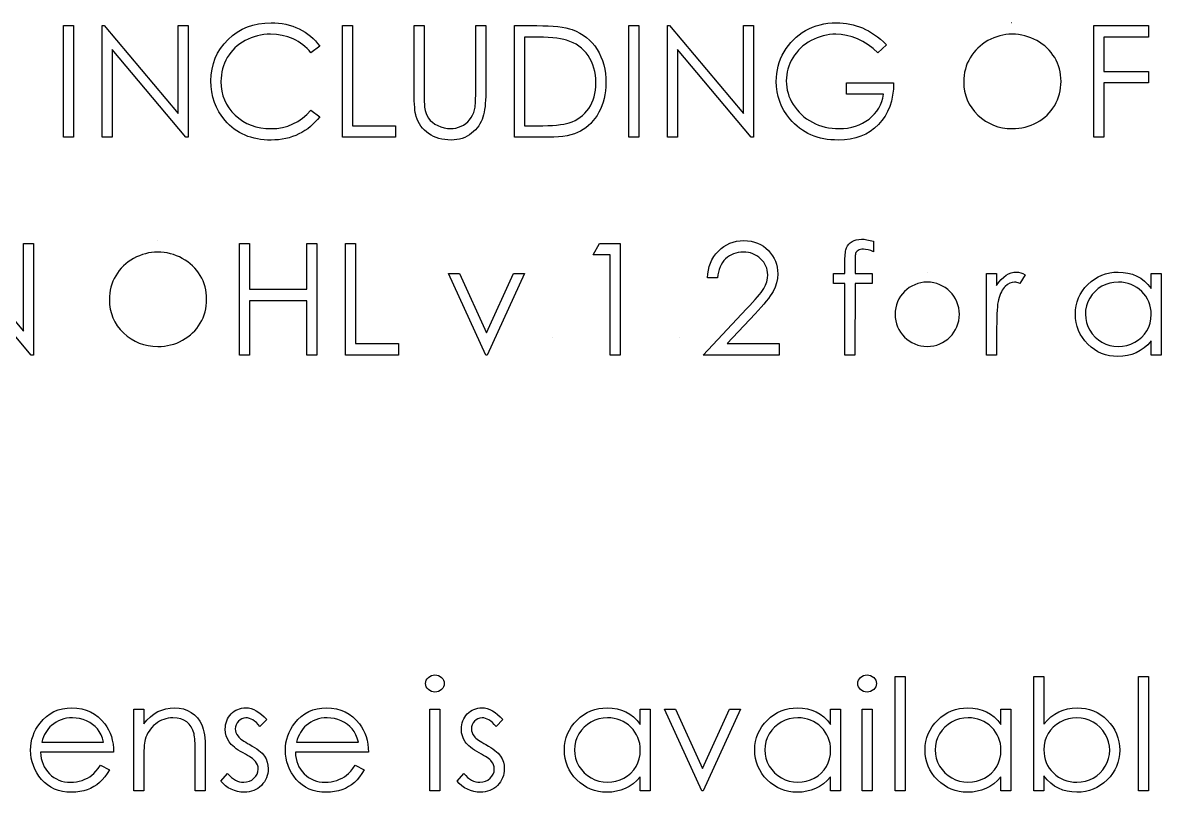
# Model space of a CAD drawing. Header units: millimetres. Extents: x -43 to 250, y -7 to 120.
# Drawn here: x 4.49 to 40.18, y 68.36 to 92.49 of the extents above; entities that cross this region are included whole.
import ezdxf

# ---------------------------------------------------------------- set-up
doc = ezdxf.new("R2010")
doc.units = ezdxf.units.MM

msp = doc.modelspace()

# ---------------------------------------------------------------- linework, layer by layer
at = {"color": 7, "linetype": 'Continuous'}
for p, q in [((35.496, 92.49), (35.495, 92.49)), ((8.707, 85.657), (8.707, 85.657)), ((32.849, 84.67), (32.849, 84.67)), ((21.092, 82.606), (21.092, 82.606)), ((25.085, 82.606), (25.085, 82.606))]:
    msp.add_line(p, q, dxfattribs=at)
at = {"color": 7, "linetype": 'Continuous', "flags": 128}
for points in [[(13.8, 91.758), (13.525, 91.548), (13.525, 91.548), (13.466, 91.618), (13.403, 91.683), (13.338, 91.744), (13.27, 91.801), (13.198, 91.852), (13.125, 91.9), (13.048, 91.944), (12.968, 91.983), (12.801, 92.048), (12.626, 92.094), (12.444, 92.122), (12.253, 92.131), (12.253, 92.131), (12.148, 92.129), (12.044, 92.119), (11.943, 92.103), (11.844, 92.082), (11.746, 92.054), (11.65, 92.02), (11.557, 91.979), (11.465, 91.933), (11.377, 91.881), (11.294, 91.825), (11.216, 91.765), (11.143, 91.7), (11.075, 91.632), (11.013, 91.559), (10.956, 91.481), (10.903, 91.399), (10.856, 91.315), (10.816, 91.227), (10.782, 91.137), (10.754, 91.044), (10.732, 90.949), (10.716, 90.851), (10.707, 90.75), (10.704, 90.647), (10.704, 90.647), (10.711, 90.492), (10.732, 90.344), (10.766, 90.203), (10.815, 90.068), (10.878, 89.939), (10.955, 89.817), (11.045, 89.701), (11.15, 89.593), (11.265, 89.494), (11.387, 89.408), (11.517, 89.335), (11.654, 89.276), (11.798, 89.229), (11.95, 89.197), (12.109, 89.176), (12.275, 89.17), (12.275, 89.17), (12.458, 89.179), (12.633, 89.206), (12.801, 89.252), (12.961, 89.316), (13.114, 89.398), (13.259, 89.498), (13.395, 89.617), (13.525, 89.753), (13.525, 89.753), (13.8, 89.545), (13.8, 89.545), (13.733, 89.46), (13.661, 89.38), (13.586, 89.305), (13.507, 89.234), (13.423, 89.168), (13.336, 89.108), (13.244, 89.053), (13.149, 89.002), (13.05, 88.957), (12.948, 88.919), (12.844, 88.886), (12.736, 88.859), (12.626, 88.838), (12.512, 88.823), (12.396, 88.814), (12.277, 88.811), (12.277, 88.811), (12.164, 88.813), (12.054, 88.821), (11.948, 88.833), (11.844, 88.849), (11.743, 88.871), (11.645, 88.897), (11.551, 88.928), (11.459, 88.964), (11.37, 89.004), (11.284, 89.05), (11.202, 89.1), (11.122, 89.155), (11.045, 89.215), (10.972, 89.279), (10.901, 89.349), (10.834, 89.423), (10.834, 89.423), (10.73, 89.556), (10.639, 89.695), (10.563, 89.841), (10.501, 89.994), (10.452, 90.153), (10.418, 90.319), (10.397, 90.492), (10.39, 90.671), (10.39, 90.671), (10.398, 90.86), (10.423, 91.04), (10.465, 91.214), (10.524, 91.379), (10.599, 91.537), (10.692, 91.688), (10.801, 91.83), (10.927, 91.965), (11.066, 92.089), (11.212, 92.195), (11.368, 92.285), (11.532, 92.359), (11.704, 92.417), (11.885, 92.457), (12.075, 92.482), (12.273, 92.49), (12.273, 92.49), (12.394, 92.488), (12.511, 92.478), (12.626, 92.463), (12.737, 92.442), (12.846, 92.415), (12.952, 92.382), (13.055, 92.342), (13.154, 92.298), (13.25, 92.247), (13.342, 92.192), (13.43, 92.131), (13.513, 92.067), (13.591, 91.997), (13.665, 91.923), (13.735, 91.843), (13.8, 91.758)], [(31.569, 91.803), (31.3, 91.548), (31.3, 91.548), (31.151, 91.683), (30.995, 91.801), (30.832, 91.9), (30.662, 91.983), (30.489, 92.048), (30.32, 92.094), (30.152, 92.122), (29.986, 92.131), (29.986, 92.131), (29.884, 92.129), (29.783, 92.119), (29.685, 92.103), (29.586, 92.082), (29.489, 92.054), (29.394, 92.019), (29.299, 91.979), (29.206, 91.932), (29.116, 91.88), (29.031, 91.823), (28.951, 91.762), (28.877, 91.696), (28.808, 91.626), (28.744, 91.552), (28.685, 91.472), (28.632, 91.389), (28.584, 91.303), (28.542, 91.216), (28.507, 91.127), (28.479, 91.037), (28.457, 90.947), (28.441, 90.854), (28.432, 90.761), (28.428, 90.666), (28.428, 90.666), (28.432, 90.569), (28.442, 90.473), (28.459, 90.379), (28.483, 90.285), (28.513, 90.193), (28.55, 90.102), (28.594, 90.012), (28.646, 89.924), (28.702, 89.838), (28.765, 89.757), (28.832, 89.681), (28.904, 89.61), (28.982, 89.543), (29.065, 89.481), (29.153, 89.424), (29.246, 89.371), (29.343, 89.324), (29.443, 89.283), (29.544, 89.248), (29.648, 89.22), (29.755, 89.198), (29.863, 89.183), (29.974, 89.173), (30.087, 89.17), (30.087, 89.17), (30.223, 89.175), (30.353, 89.189), (30.479, 89.212), (30.599, 89.245), (30.713, 89.287), (30.823, 89.338), (30.926, 89.399), (31.025, 89.469), (31.116, 89.547), (31.198, 89.631), (31.269, 89.72), (31.331, 89.814), (31.383, 89.914), (31.425, 90.019), (31.457, 90.13), (31.479, 90.247), (31.479, 90.247), (30.313, 90.247), (30.313, 90.247), (30.313, 90.606), (30.313, 90.606), (31.794, 90.606), (31.794, 90.606), (31.785, 90.405), (31.762, 90.215), (31.724, 90.035), (31.672, 89.866), (31.606, 89.708), (31.524, 89.56), (31.428, 89.423), (31.318, 89.296), (31.196, 89.183), (31.063, 89.084), (30.921, 89), (30.769, 88.932), (30.606, 88.879), (30.434, 88.841), (30.252, 88.819), (30.06, 88.811), (30.06, 88.811), (29.941, 88.814), (29.826, 88.821), (29.715, 88.834), (29.606, 88.852), (29.5, 88.875), (29.398, 88.904), (29.298, 88.938), (29.202, 88.976), (29.108, 89.021), (29.019, 89.07), (28.932, 89.124), (28.847, 89.183), (28.767, 89.248), (28.689, 89.318), (28.615, 89.393), (28.543, 89.473), (28.543, 89.473), (28.443, 89.602), (28.355, 89.738), (28.282, 89.877), (28.221, 90.022), (28.174, 90.173), (28.141, 90.327), (28.121, 90.487), (28.114, 90.652), (28.114, 90.652), (28.118, 90.775), (28.13, 90.897), (28.148, 91.016), (28.175, 91.132), (28.209, 91.247), (28.252, 91.36), (28.301, 91.47), (28.359, 91.578), (28.423, 91.683), (28.493, 91.781), (28.568, 91.873), (28.65, 91.96), (28.737, 92.041), (28.829, 92.116), (28.927, 92.185), (29.031, 92.249), (29.14, 92.305), (29.251, 92.354), (29.367, 92.396), (29.486, 92.43), (29.608, 92.456), (29.734, 92.475), (29.863, 92.487), (29.997, 92.49), (29.997, 92.49), (30.105, 92.488), (30.212, 92.48), (30.317, 92.467), (30.421, 92.45), (30.522, 92.427), (30.623, 92.399), (30.722, 92.366), (30.818, 92.327), (30.914, 92.283), (31.01, 92.233), (31.104, 92.177), (31.198, 92.115), (31.292, 92.046), (31.385, 91.971), (31.477, 91.89), (31.569, 91.803)], [(5.768, 92.401), (6.082, 92.401), (6.082, 92.401), (6.082, 88.901), (6.082, 88.901), (5.768, 88.901), (5.768, 88.901), (5.768, 92.401)], [(6.979, 88.901), (6.979, 92.401), (6.979, 92.401), (7.045, 92.401), (7.045, 92.401), (9.358, 89.646), (9.358, 89.646), (9.358, 92.401), (9.358, 92.401), (9.672, 92.401), (9.672, 92.401), (9.672, 88.901), (9.672, 88.901), (9.6, 88.901), (9.6, 88.901), (7.294, 91.649), (7.294, 91.649), (7.294, 88.901), (7.294, 88.901), (6.979, 88.901)], [(14.518, 92.401), (14.832, 92.401), (14.832, 92.401), (14.832, 89.26), (14.832, 89.26), (16.178, 89.26), (16.178, 89.26), (16.178, 88.901), (16.178, 88.901), (14.518, 88.901), (14.518, 88.901), (14.518, 92.401)], [(16.762, 92.401), (17.076, 92.401), (17.076, 92.401), (17.076, 90.304), (17.076, 90.304), (17.076, 90.215), (17.076, 90.135), (17.078, 90.063), (17.079, 90.001), (17.081, 89.947), (17.083, 89.902), (17.086, 89.865), (17.09, 89.838), (17.09, 89.838), (17.107, 89.74), (17.133, 89.649), (17.168, 89.568), (17.211, 89.495), (17.265, 89.429), (17.332, 89.368), (17.411, 89.313), (17.503, 89.263), (17.602, 89.222), (17.701, 89.193), (17.801, 89.176), (17.9, 89.17), (17.9, 89.17), (17.986, 89.175), (18.07, 89.188), (18.152, 89.211), (18.232, 89.243), (18.309, 89.283), (18.378, 89.33), (18.441, 89.385), (18.498, 89.446), (18.548, 89.514), (18.591, 89.59), (18.627, 89.671), (18.655, 89.76), (18.655, 89.76), (18.664, 89.797), (18.671, 89.844), (18.677, 89.899), (18.682, 89.962), (18.686, 90.034), (18.689, 90.116), (18.69, 90.205), (18.691, 90.304), (18.691, 90.304), (18.691, 92.401), (18.691, 92.401), (19.005, 92.401), (19.005, 92.401), (19.005, 90.287), (19.005, 90.287), (19.004, 90.173), (19, 90.064), (18.992, 89.96), (18.983, 89.863), (18.97, 89.771), (18.955, 89.685), (18.937, 89.603), (18.916, 89.528), (18.892, 89.457), (18.861, 89.389), (18.825, 89.322), (18.784, 89.258), (18.736, 89.196), (18.683, 89.137), (18.625, 89.079), (18.561, 89.025), (18.493, 88.975), (18.422, 88.932), (18.346, 88.894), (18.268, 88.864), (18.186, 88.841), (18.1, 88.824), (18.01, 88.814), (17.918, 88.811), (17.918, 88.811), (17.817, 88.814), (17.72, 88.824), (17.627, 88.84), (17.537, 88.861), (17.451, 88.89), (17.369, 88.925), (17.29, 88.966), (17.215, 89.013), (17.145, 89.065), (17.081, 89.122), (17.023, 89.183), (16.971, 89.248), (16.926, 89.317), (16.886, 89.391), (16.852, 89.468), (16.824, 89.549), (16.824, 89.549), (16.809, 89.605), (16.797, 89.672), (16.786, 89.749), (16.777, 89.836), (16.771, 89.933), (16.766, 90.041), (16.762, 90.158), (16.762, 90.287), (16.762, 90.287), (16.762, 92.401)], [(19.903, 88.901), (19.903, 92.401), (19.903, 92.401), (20.609, 92.401), (20.609, 92.401), (20.794, 92.399), (20.965, 92.393), (21.124, 92.383), (21.27, 92.369), (21.402, 92.352), (21.521, 92.33), (21.627, 92.304), (21.72, 92.274), (21.72, 92.274), (21.84, 92.226), (21.954, 92.169), (22.061, 92.104), (22.162, 92.031), (22.255, 91.949), (22.342, 91.86), (22.422, 91.762), (22.495, 91.656), (22.561, 91.543), (22.617, 91.425), (22.665, 91.302), (22.704, 91.174), (22.735, 91.04), (22.757, 90.9), (22.77, 90.756), (22.774, 90.606), (22.774, 90.606), (22.771, 90.477), (22.76, 90.351), (22.744, 90.23), (22.719, 90.112), (22.688, 89.999), (22.65, 89.889), (22.605, 89.783), (22.553, 89.681), (22.495, 89.584), (22.434, 89.495), (22.368, 89.41), (22.299, 89.334), (22.225, 89.263), (22.147, 89.199), (22.064, 89.142), (21.978, 89.091), (21.885, 89.046), (21.784, 89.007), (21.673, 88.975), (21.554, 88.948), (21.425, 88.927), (21.288, 88.913), (21.142, 88.903), (20.987, 88.901), (20.987, 88.901), (19.903, 88.901)], [(23.492, 92.401), (23.806, 92.401), (23.806, 92.401), (23.806, 88.901), (23.806, 88.901), (23.492, 88.901), (23.492, 88.901), (23.492, 92.401)], [(24.704, 88.901), (24.704, 92.401), (24.704, 92.401), (24.77, 92.401), (24.77, 92.401), (27.082, 89.646), (27.082, 89.646), (27.082, 92.401), (27.082, 92.401), (27.396, 92.401), (27.396, 92.401), (27.396, 88.901), (27.396, 88.901), (27.325, 88.901), (27.325, 88.901), (25.018, 91.649), (25.018, 91.649), (25.018, 88.901), (25.018, 88.901), (24.704, 88.901)], [(35.511, 92.131), (35.411, 92.129), (35.313, 92.119), (35.216, 92.103), (35.121, 92.082), (35.027, 92.053), (34.934, 92.019), (34.843, 91.978), (34.752, 91.931), (34.665, 91.879), (34.583, 91.822), (34.506, 91.761), (34.434, 91.696), (34.367, 91.627), (34.304, 91.553), (34.246, 91.474), (34.194, 91.392), (34.147, 91.306), (34.105, 91.218), (34.071, 91.127), (34.043, 91.033), (34.02, 90.938), (34.005, 90.84), (33.995, 90.74), (33.992, 90.637), (33.992, 90.637), (33.999, 90.485), (34.02, 90.34), (34.055, 90.201), (34.104, 90.068), (34.166, 89.94), (34.243, 89.819), (34.333, 89.704), (34.438, 89.595), (34.552, 89.495), (34.672, 89.409), (34.797, 89.336), (34.928, 89.276), (35.066, 89.229), (35.208, 89.197), (35.357, 89.176), (35.511, 89.17), (35.511, 89.17), (35.615, 89.173), (35.716, 89.182), (35.817, 89.197), (35.915, 89.219), (36.011, 89.246), (36.105, 89.279), (36.197, 89.319), (36.287, 89.365), (36.374, 89.416), (36.456, 89.471), (36.532, 89.532), (36.605, 89.596), (36.672, 89.665), (36.734, 89.739), (36.791, 89.816), (36.844, 89.899), (36.891, 89.985), (36.931, 90.074), (36.966, 90.164), (36.994, 90.257), (37.016, 90.353), (37.031, 90.45), (37.041, 90.55), (37.044, 90.653), (37.044, 90.653), (37.041, 90.754), (37.031, 90.854), (37.016, 90.951), (36.994, 91.045), (36.966, 91.137), (36.931, 91.226), (36.891, 91.313), (36.844, 91.398), (36.791, 91.479), (36.734, 91.557), (36.671, 91.629), (36.603, 91.698), (36.53, 91.763), (36.452, 91.823), (36.369, 91.879), (36.281, 91.931), (36.19, 91.978), (36.096, 92.019), (36.002, 92.053), (35.907, 92.082), (35.81, 92.103), (35.711, 92.119), (35.612, 92.129), (35.511, 92.131)], [(38.076, 92.401), (39.781, 92.401), (39.781, 92.401), (39.781, 92.042), (39.781, 92.042), (38.39, 92.042), (38.39, 92.042), (38.39, 90.965), (38.39, 90.965), (39.781, 90.965), (39.781, 90.965), (39.781, 90.606), (39.781, 90.606), (38.39, 90.606), (38.39, 90.606), (38.39, 88.901), (38.39, 88.901), (38.076, 88.901), (38.076, 88.901), (38.076, 92.401)], [(20.217, 89.26), (20.618, 89.26), (20.618, 89.26), (20.792, 89.261), (20.951, 89.265), (21.097, 89.272), (21.229, 89.282), (21.348, 89.295), (21.452, 89.309), (21.542, 89.328), (21.619, 89.349), (21.619, 89.349), (21.714, 89.384), (21.805, 89.424), (21.89, 89.472), (21.969, 89.525), (22.043, 89.586), (22.112, 89.652), (22.176, 89.724), (22.235, 89.804), (22.288, 89.889), (22.333, 89.978), (22.373, 90.071), (22.404, 90.169), (22.429, 90.272), (22.446, 90.379), (22.457, 90.491), (22.46, 90.607), (22.46, 90.607), (22.457, 90.73), (22.445, 90.848), (22.426, 90.961), (22.399, 91.069), (22.365, 91.174), (22.323, 91.273), (22.274, 91.369), (22.216, 91.459), (22.152, 91.544), (22.082, 91.622), (22.007, 91.693), (21.925, 91.757), (21.838, 91.814), (21.744, 91.864), (21.644, 91.907), (21.538, 91.944), (21.538, 91.944), (21.45, 91.967), (21.349, 91.986), (21.234, 92.003), (21.106, 92.017), (20.965, 92.028), (20.811, 92.035), (20.644, 92.04), (20.463, 92.042), (20.463, 92.042), (20.217, 92.042), (20.217, 92.042), (20.217, 89.26)], [(31.165, 85.636), (31.165, 85.309), (31.165, 85.309), (31.076, 85.344), (30.993, 85.368), (30.916, 85.383), (30.847, 85.388), (30.847, 85.388), (30.8, 85.385), (30.757, 85.378), (30.718, 85.365), (30.683, 85.348), (30.654, 85.327), (30.63, 85.305), (30.612, 85.281), (30.601, 85.256), (30.597, 85.241), (30.594, 85.22), (30.59, 85.193), (30.588, 85.161), (30.586, 85.124), (30.586, 85.081), (30.584, 85.033), (30.584, 84.98), (30.584, 84.98), (30.584, 84.625), (30.584, 84.625), (31.121, 84.625), (31.121, 84.625), (31.121, 84.311), (31.121, 84.311), (30.583, 84.311), (30.583, 84.311), (30.582, 82.067), (30.582, 82.067), (30.268, 82.067), (30.268, 82.067), (30.268, 84.311), (30.268, 84.311), (29.909, 84.311), (29.909, 84.311), (29.909, 84.625), (29.909, 84.625), (30.268, 84.625), (30.268, 84.625), (30.268, 85.034), (30.268, 85.034), (30.269, 85.102), (30.271, 85.164), (30.275, 85.222), (30.281, 85.275), (30.288, 85.322), (30.297, 85.365), (30.307, 85.403), (30.318, 85.435), (30.348, 85.492), (30.386, 85.543), (30.433, 85.589), (30.489, 85.628), (30.553, 85.661), (30.623, 85.684), (30.7, 85.697), (30.783, 85.702), (30.783, 85.702), (30.867, 85.698), (30.959, 85.686), (31.058, 85.665), (31.165, 85.636)], [(2.133, 82.067), (2.133, 85.567), (2.133, 85.567), (2.199, 85.567), (2.199, 85.567), (4.512, 82.813), (4.512, 82.813), (4.512, 85.567), (4.512, 85.567), (4.826, 85.567), (4.826, 85.567), (4.826, 82.067), (4.826, 82.067), (4.754, 82.067), (4.754, 82.067), (2.447, 84.816), (2.447, 84.816), (2.447, 82.067), (2.447, 82.067), (2.133, 82.067)], [(11.287, 85.567), (11.601, 85.567), (11.601, 85.567), (11.601, 84.131), (11.601, 84.131), (13.396, 84.131), (13.396, 84.131), (13.396, 85.567), (13.396, 85.567), (13.71, 85.567), (13.71, 85.567), (13.71, 82.067), (13.71, 82.067), (13.396, 82.067), (13.396, 82.067), (13.396, 83.772), (13.396, 83.772), (11.601, 83.772), (11.601, 83.772), (11.601, 82.067), (11.601, 82.067), (11.287, 82.067), (11.287, 82.067), (11.287, 85.567)], [(14.608, 85.567), (14.922, 85.567), (14.922, 85.567), (14.922, 82.426), (14.922, 82.426), (16.268, 82.426), (16.268, 82.426), (16.268, 82.067), (16.268, 82.067), (14.608, 82.067), (14.608, 82.067), (14.608, 85.567)], [(22.576, 85.567), (23.223, 85.567), (23.223, 85.567), (23.223, 82.067), (23.223, 82.067), (22.909, 82.067), (22.909, 82.067), (22.909, 85.208), (22.909, 85.208), (22.371, 85.208), (22.371, 85.208), (22.576, 85.567)], [(26.274, 84.49), (25.96, 84.49), (25.96, 84.49), (25.969, 84.615), (25.987, 84.734), (26.014, 84.847), (26.052, 84.955), (26.099, 85.057), (26.156, 85.154), (26.222, 85.244), (26.299, 85.329), (26.382, 85.406), (26.471, 85.473), (26.565, 85.529), (26.662, 85.575), (26.765, 85.611), (26.872, 85.637), (26.985, 85.652), (27.102, 85.657), (27.102, 85.657), (27.217, 85.652), (27.327, 85.637), (27.431, 85.614), (27.529, 85.58), (27.622, 85.536), (27.709, 85.482), (27.791, 85.42), (27.867, 85.347), (27.935, 85.268), (27.994, 85.185), (28.045, 85.099), (28.086, 85.01), (28.118, 84.917), (28.141, 84.82), (28.154, 84.72), (28.159, 84.617), (28.159, 84.617), (28.15, 84.471), (28.123, 84.33), (28.078, 84.194), (28.014, 84.062), (27.973, 83.995), (27.924, 83.921), (27.867, 83.842), (27.801, 83.758), (27.726, 83.667), (27.643, 83.571), (27.551, 83.469), (27.451, 83.361), (27.451, 83.361), (26.575, 82.426), (26.575, 82.426), (28.204, 82.426), (28.204, 82.426), (28.204, 82.067), (28.204, 82.067), (25.826, 82.067), (25.826, 82.067), (27.183, 83.516), (27.183, 83.516), (27.282, 83.62), (27.372, 83.716), (27.452, 83.806), (27.524, 83.889), (27.586, 83.965), (27.64, 84.034), (27.684, 84.096), (27.72, 84.152), (27.775, 84.257), (27.814, 84.365), (27.837, 84.475), (27.845, 84.589), (27.845, 84.589), (27.841, 84.66), (27.831, 84.729), (27.814, 84.795), (27.79, 84.859), (27.759, 84.92), (27.721, 84.978), (27.677, 85.034), (27.625, 85.088), (27.568, 85.138), (27.508, 85.18), (27.446, 85.216), (27.38, 85.246), (27.311, 85.269), (27.239, 85.285), (27.164, 85.295), (27.086, 85.298), (27.086, 85.298), (27.004, 85.295), (26.925, 85.285), (26.85, 85.268), (26.778, 85.245), (26.71, 85.215), (26.646, 85.179), (26.585, 85.135), (26.527, 85.086), (26.475, 85.03), (26.429, 84.969), (26.388, 84.903), (26.353, 84.831), (26.324, 84.754), (26.302, 84.671), (26.285, 84.584), (26.274, 84.49)], [(8.722, 85.298), (8.623, 85.295), (8.525, 85.285), (8.428, 85.27), (8.333, 85.248), (8.239, 85.22), (8.145, 85.185), (8.054, 85.145), (7.964, 85.098), (7.877, 85.046), (7.795, 84.989), (7.718, 84.928), (7.646, 84.863), (7.578, 84.793), (7.515, 84.72), (7.458, 84.641), (7.405, 84.558), (7.358, 84.473), (7.317, 84.385), (7.282, 84.293), (7.254, 84.2), (7.232, 84.105), (7.216, 84.007), (7.207, 83.906), (7.204, 83.803), (7.204, 83.803), (7.211, 83.652), (7.232, 83.507), (7.266, 83.368), (7.315, 83.235), (7.378, 83.107), (7.454, 82.986), (7.545, 82.871), (7.649, 82.761), (7.763, 82.662), (7.883, 82.576), (8.009, 82.503), (8.14, 82.443), (8.277, 82.396), (8.42, 82.363), (8.568, 82.343), (8.722, 82.337), (8.722, 82.337), (8.826, 82.339), (8.928, 82.348), (9.028, 82.364), (9.126, 82.386), (9.222, 82.413), (9.316, 82.446), (9.408, 82.486), (9.499, 82.531), (9.586, 82.583), (9.668, 82.638), (9.744, 82.698), (9.816, 82.763), (9.884, 82.832), (9.946, 82.905), (10.003, 82.983), (10.055, 83.066), (10.102, 83.152), (10.143, 83.24), (10.177, 83.331), (10.205, 83.424), (10.227, 83.519), (10.242, 83.617), (10.252, 83.717), (10.255, 83.819), (10.255, 83.819), (10.252, 83.921), (10.242, 84.021), (10.227, 84.117), (10.205, 84.212), (10.177, 84.304), (10.143, 84.393), (10.102, 84.48), (10.055, 84.565), (10.003, 84.646), (9.945, 84.723), (9.882, 84.796), (9.815, 84.865), (9.742, 84.929), (9.663, 84.99), (9.581, 85.046), (9.492, 85.098), (9.401, 85.145), (9.308, 85.185), (9.214, 85.22), (9.119, 85.248), (9.021, 85.27), (8.923, 85.285), (8.823, 85.295), (8.722, 85.298)], [(17.838, 84.625), (18.178, 84.625), (18.178, 84.625), (19.028, 82.763), (19.028, 82.763), (19.877, 84.625), (19.877, 84.625), (20.217, 84.625), (20.217, 84.625), (19.05, 82.067), (19.05, 82.067), (19.005, 82.067), (19.005, 82.067), (17.838, 84.625)], [(34.71, 84.625), (35.024, 84.625), (35.024, 84.625), (35.024, 84.249), (35.024, 84.249), (35.096, 84.352), (35.169, 84.441), (35.245, 84.513), (35.322, 84.57), (35.401, 84.614), (35.482, 84.645), (35.564, 84.664), (35.648, 84.67), (35.648, 84.67), (35.714, 84.664), (35.781, 84.648), (35.85, 84.621), (35.922, 84.582), (35.922, 84.582), (35.749, 84.31), (35.749, 84.31), (35.704, 84.33), (35.662, 84.345), (35.623, 84.353), (35.589, 84.356), (35.589, 84.356), (35.514, 84.347), (35.439, 84.322), (35.367, 84.28), (35.296, 84.221), (35.261, 84.185), (35.229, 84.145), (35.2, 84.1), (35.172, 84.05), (35.146, 83.995), (35.122, 83.937), (35.1, 83.873), (35.08, 83.805), (35.08, 83.805), (35.067, 83.744), (35.056, 83.669), (35.046, 83.58), (35.038, 83.477), (35.032, 83.36), (35.028, 83.23), (35.025, 83.085), (35.024, 82.927), (35.024, 82.927), (35.024, 82.067), (35.024, 82.067), (34.71, 82.067), (34.71, 82.067), (34.71, 84.625)], [(40.185, 84.625), (40.185, 82.067), (40.185, 82.067), (39.871, 82.067), (39.871, 82.067), (39.871, 82.51), (39.871, 82.51), (39.762, 82.392), (39.648, 82.291), (39.526, 82.207), (39.398, 82.14), (39.264, 82.088), (39.125, 82.052), (38.978, 82.029), (38.826, 82.022), (38.826, 82.022), (38.691, 82.029), (38.56, 82.047), (38.435, 82.077), (38.314, 82.119), (38.199, 82.174), (38.088, 82.241), (37.983, 82.319), (37.883, 82.41), (37.791, 82.51), (37.712, 82.614), (37.645, 82.724), (37.59, 82.84), (37.547, 82.961), (37.517, 83.086), (37.499, 83.217), (37.492, 83.353), (37.492, 83.353), (37.499, 83.486), (37.517, 83.615), (37.548, 83.739), (37.591, 83.858), (37.647, 83.972), (37.714, 84.08), (37.794, 84.185), (37.886, 84.284), (37.987, 84.374), (38.094, 84.453), (38.205, 84.519), (38.321, 84.573), (38.442, 84.616), (38.569, 84.646), (38.7, 84.664), (38.836, 84.67), (38.836, 84.67), (38.992, 84.662), (39.141, 84.639), (39.282, 84.6), (39.415, 84.546), (39.54, 84.475), (39.659, 84.385), (39.768, 84.278), (39.871, 84.152), (39.871, 84.152), (39.871, 84.625), (39.871, 84.625), (40.185, 84.625)], [(38.84, 84.356), (38.702, 84.347), (38.571, 84.323), (38.444, 84.281), (38.323, 84.224), (38.211, 84.152), (38.111, 84.066), (38.022, 83.967), (37.946, 83.854), (37.885, 83.733), (37.841, 83.608), (37.815, 83.481), (37.806, 83.35), (37.806, 83.35), (37.816, 83.219), (37.841, 83.092), (37.886, 82.967), (37.947, 82.845), (38.024, 82.731), (38.113, 82.631), (38.214, 82.544), (38.327, 82.47), (38.448, 82.412), (38.573, 82.37), (38.703, 82.345), (38.837, 82.337), (38.837, 82.337), (38.973, 82.345), (39.106, 82.37), (39.234, 82.411), (39.359, 82.469), (39.474, 82.541), (39.577, 82.625), (39.664, 82.721), (39.737, 82.829), (39.795, 82.946), (39.838, 83.071), (39.862, 83.202), (39.871, 83.341), (39.871, 83.341), (39.866, 83.446), (39.852, 83.548), (39.828, 83.646), (39.796, 83.738), (39.754, 83.826), (39.703, 83.911), (39.643, 83.99), (39.573, 84.065), (39.496, 84.133), (39.415, 84.192), (39.33, 84.242), (39.241, 84.283), (39.147, 84.315), (39.049, 84.338), (38.946, 84.352), (38.84, 84.356)], [(17.411, 72.035), (17.469, 72.03), (17.523, 72.016), (17.573, 71.99), (17.618, 71.956), (17.655, 71.915), (17.682, 71.868), (17.698, 71.819), (17.704, 71.765), (17.704, 71.765), (17.698, 71.712), (17.682, 71.663), (17.655, 71.617), (17.618, 71.576), (17.573, 71.542), (17.523, 71.516), (17.469, 71.502), (17.411, 71.497), (17.411, 71.497), (17.353, 71.502), (17.301, 71.516), (17.251, 71.542), (17.206, 71.576), (17.169, 71.617), (17.142, 71.663), (17.126, 71.712), (17.121, 71.765), (17.121, 71.765), (17.126, 71.819), (17.142, 71.868), (17.169, 71.915), (17.206, 71.956), (17.251, 71.99), (17.301, 72.016), (17.353, 72.03), (17.411, 72.035)], [(30.962, 72.035), (31.02, 72.03), (31.074, 72.016), (31.124, 71.99), (31.169, 71.956), (31.207, 71.915), (31.233, 71.868), (31.25, 71.819), (31.255, 71.765), (31.255, 71.765), (31.25, 71.712), (31.233, 71.663), (31.207, 71.617), (31.169, 71.576), (31.124, 71.542), (31.074, 71.516), (31.02, 71.502), (30.962, 71.497), (30.962, 71.497), (30.905, 71.502), (30.852, 71.516), (30.802, 71.542), (30.757, 71.576), (30.72, 71.617), (30.694, 71.663), (30.677, 71.712), (30.672, 71.765), (30.672, 71.765), (30.677, 71.819), (30.694, 71.868), (30.72, 71.915), (30.757, 71.956), (30.802, 71.99), (30.852, 72.016), (30.905, 72.03), (30.962, 72.035)], [(31.838, 71.99), (32.153, 71.99), (32.153, 71.99), (32.153, 68.401), (32.153, 68.401), (31.838, 68.401), (31.838, 68.401), (31.838, 71.99)], [(36.191, 68.401), (36.191, 71.99), (36.191, 71.99), (36.505, 71.99), (36.505, 71.99), (36.505, 70.494), (36.505, 70.494), (36.614, 70.614), (36.728, 70.717), (36.849, 70.805), (36.976, 70.876), (37.11, 70.932), (37.25, 70.972), (37.396, 70.996), (37.548, 71.003), (37.548, 71.003), (37.684, 70.997), (37.815, 70.979), (37.94, 70.949), (38.061, 70.906), (38.176, 70.852), (38.287, 70.785), (38.392, 70.707), (38.492, 70.616), (38.584, 70.516), (38.663, 70.411), (38.73, 70.301), (38.786, 70.186), (38.829, 70.067), (38.859, 69.941), (38.877, 69.811), (38.883, 69.675), (38.883, 69.675), (38.877, 69.541), (38.859, 69.412), (38.828, 69.288), (38.784, 69.168), (38.729, 69.054), (38.661, 68.945), (38.581, 68.841), (38.489, 68.742), (38.388, 68.652), (38.281, 68.573), (38.17, 68.507), (38.054, 68.453), (37.933, 68.41), (37.806, 68.38), (37.675, 68.362), (37.539, 68.356), (37.539, 68.356), (37.383, 68.364), (37.235, 68.387), (37.095, 68.426), (36.962, 68.48), (36.836, 68.551), (36.718, 68.64), (36.608, 68.748), (36.505, 68.874), (36.505, 68.874), (36.505, 68.401), (36.505, 68.401), (36.191, 68.401)], [(39.467, 71.99), (39.781, 71.99), (39.781, 71.99), (39.781, 68.401), (39.781, 68.401), (39.467, 68.401), (39.467, 68.401), (39.467, 71.99)], [(6.925, 69.208), (7.204, 69.062), (7.204, 69.062), (7.135, 68.945), (7.062, 68.84), (6.983, 68.746), (6.899, 68.664), (6.81, 68.593), (6.716, 68.532), (6.616, 68.478), (6.51, 68.434), (6.399, 68.4), (6.28, 68.375), (6.155, 68.361), (6.022, 68.356), (6.022, 68.356), (5.875, 68.362), (5.736, 68.381), (5.606, 68.413), (5.483, 68.457), (5.37, 68.514), (5.264, 68.583), (5.166, 68.665), (5.077, 68.76), (4.997, 68.862), (4.927, 68.968), (4.869, 69.077), (4.821, 69.19), (4.784, 69.306), (4.757, 69.424), (4.741, 69.547), (4.736, 69.673), (4.736, 69.673), (4.741, 69.79), (4.754, 69.905), (4.777, 70.017), (4.81, 70.125), (4.851, 70.231), (4.901, 70.332), (4.962, 70.431), (5.03, 70.526), (5.03, 70.526), (5.128, 70.638), (5.233, 70.735), (5.346, 70.817), (5.467, 70.884), (5.596, 70.936), (5.733, 70.974), (5.877, 70.996), (6.03, 71.003), (6.03, 71.003), (6.187, 70.996), (6.337, 70.972), (6.477, 70.932), (6.61, 70.878), (6.735, 70.807), (6.851, 70.72), (6.96, 70.618), (7.06, 70.5), (7.06, 70.5), (7.125, 70.408), (7.18, 70.311), (7.228, 70.208), (7.266, 70.1), (7.297, 69.987), (7.32, 69.867), (7.333, 69.743), (7.338, 69.612), (7.338, 69.612), (5.05, 69.612), (5.05, 69.612), (5.056, 69.511), (5.07, 69.414), (5.093, 69.323), (5.124, 69.236), (5.161, 69.154), (5.208, 69.076), (5.262, 69.003), (5.325, 68.934), (5.394, 68.873), (5.466, 68.819), (5.542, 68.773), (5.623, 68.736), (5.707, 68.707), (5.795, 68.687), (5.887, 68.674), (5.983, 68.67), (5.983, 68.67), (6.077, 68.673), (6.169, 68.685), (6.26, 68.704), (6.35, 68.729), (6.436, 68.762), (6.515, 68.8), (6.588, 68.842), (6.653, 68.889), (6.717, 68.945), (6.784, 69.018), (6.853, 69.105), (6.925, 69.208)], [(7.024, 69.926), (6.987, 70.05), (6.942, 70.161), (6.889, 70.259), (6.829, 70.343), (6.76, 70.417), (6.68, 70.484), (6.59, 70.543), (6.49, 70.594), (6.384, 70.636), (6.273, 70.665), (6.161, 70.684), (6.046, 70.689), (6.046, 70.689), (5.952, 70.686), (5.861, 70.674), (5.774, 70.655), (5.69, 70.63), (5.609, 70.595), (5.532, 70.555), (5.458, 70.505), (5.387, 70.449), (5.387, 70.449), (5.338, 70.403), (5.293, 70.351), (5.25, 70.294), (5.211, 70.232), (5.174, 70.163), (5.14, 70.09), (5.11, 70.011), (5.083, 69.926), (5.083, 69.926), (7.024, 69.926)], [(7.967, 70.958), (8.281, 70.958), (8.281, 70.958), (8.281, 70.497), (8.281, 70.497), (8.384, 70.62), (8.492, 70.726), (8.605, 70.813), (8.725, 70.883), (8.849, 70.935), (8.978, 70.973), (9.114, 70.996), (9.254, 71.003), (9.254, 71.003), (9.396, 70.994), (9.529, 70.967), (9.654, 70.922), (9.77, 70.859), (9.875, 70.78), (9.966, 70.689), (10.042, 70.585), (10.103, 70.469), (10.128, 70.404), (10.15, 70.329), (10.168, 70.247), (10.184, 70.156), (10.195, 70.057), (10.203, 69.949), (10.209, 69.832), (10.21, 69.707), (10.21, 69.707), (10.21, 68.401), (10.21, 68.401), (9.896, 68.401), (9.896, 68.401), (9.896, 69.604), (9.896, 69.604), (9.895, 69.708), (9.894, 69.804), (9.891, 69.89), (9.887, 69.968), (9.881, 70.036), (9.875, 70.095), (9.867, 70.145), (9.859, 70.186), (9.859, 70.186), (9.823, 70.304), (9.773, 70.406), (9.71, 70.492), (9.634, 70.563), (9.544, 70.618), (9.442, 70.658), (9.327, 70.681), (9.199, 70.689), (9.199, 70.689), (9.124, 70.686), (9.05, 70.677), (8.978, 70.662), (8.908, 70.641), (8.84, 70.613), (8.774, 70.58), (8.711, 70.54), (8.649, 70.494), (8.591, 70.444), (8.538, 70.391), (8.49, 70.335), (8.448, 70.276), (8.41, 70.214), (8.378, 70.15), (8.351, 70.082), (8.329, 70.012), (8.329, 70.012), (8.318, 69.96), (8.308, 69.898), (8.3, 69.827), (8.293, 69.746), (8.288, 69.656), (8.284, 69.555), (8.281, 69.445), (8.281, 69.325), (8.281, 69.325), (8.281, 68.401), (8.281, 68.401), (7.967, 68.401), (7.967, 68.401), (7.967, 70.958)], [(12.14, 70.639), (11.927, 70.42), (11.927, 70.42), (11.871, 70.483), (11.814, 70.538), (11.758, 70.584), (11.704, 70.622), (11.648, 70.651), (11.594, 70.672), (11.539, 70.685), (11.485, 70.689), (11.485, 70.689), (11.419, 70.683), (11.358, 70.663), (11.301, 70.631), (11.25, 70.585), (11.207, 70.531), (11.177, 70.474), (11.159, 70.411), (11.153, 70.345), (11.153, 70.345), (11.158, 70.285), (11.174, 70.226), (11.202, 70.169), (11.239, 70.113), (11.239, 70.113), (11.264, 70.084), (11.295, 70.055), (11.331, 70.023), (11.374, 69.991), (11.423, 69.957), (11.478, 69.923), (11.538, 69.886), (11.605, 69.849), (11.605, 69.849), (11.686, 69.803), (11.76, 69.757), (11.828, 69.712), (11.889, 69.667), (11.943, 69.622), (11.991, 69.578), (12.032, 69.534), (12.065, 69.49), (12.065, 69.49), (12.117, 69.4), (12.155, 69.304), (12.177, 69.202), (12.185, 69.095), (12.185, 69.095), (12.181, 69.019), (12.171, 68.946), (12.154, 68.876), (12.131, 68.809), (12.1, 68.745), (12.064, 68.684), (12.021, 68.626), (11.97, 68.57), (11.915, 68.52), (11.856, 68.476), (11.795, 68.44), (11.73, 68.41), (11.661, 68.386), (11.589, 68.369), (11.514, 68.359), (11.435, 68.356), (11.435, 68.356), (11.329, 68.361), (11.226, 68.379), (11.125, 68.408), (11.026, 68.448), (10.933, 68.498), (10.848, 68.558), (10.772, 68.626), (10.704, 68.702), (10.704, 68.702), (10.912, 68.939), (10.912, 68.939), (10.972, 68.876), (11.033, 68.821), (11.096, 68.775), (11.158, 68.737), (11.222, 68.708), (11.287, 68.687), (11.352, 68.674), (11.419, 68.67), (11.419, 68.67), (11.509, 68.678), (11.593, 68.701), (11.669, 68.739), (11.739, 68.793), (11.796, 68.856), (11.838, 68.927), (11.862, 69.001), (11.871, 69.081), (11.871, 69.081), (11.865, 69.148), (11.849, 69.211), (11.822, 69.27), (11.784, 69.325), (11.784, 69.325), (11.76, 69.352), (11.728, 69.381), (11.69, 69.412), (11.645, 69.444), (11.593, 69.478), (11.534, 69.513), (11.469, 69.55), (11.397, 69.589), (11.397, 69.589), (11.319, 69.633), (11.247, 69.677), (11.183, 69.722), (11.124, 69.765), (11.072, 69.809), (11.027, 69.852), (10.988, 69.895), (10.956, 69.938), (10.956, 69.938), (10.904, 70.027), (10.868, 70.123), (10.845, 70.224), (10.838, 70.332), (10.838, 70.332), (10.841, 70.403), (10.85, 70.47), (10.864, 70.535), (10.884, 70.597), (10.91, 70.655), (10.942, 70.71), (10.979, 70.763), (11.021, 70.812), (11.069, 70.857), (11.12, 70.895), (11.173, 70.928), (11.229, 70.956), (11.289, 70.977), (11.351, 70.991), (11.416, 71), (11.485, 71.003), (11.485, 71.003), (11.566, 70.998), (11.648, 70.981), (11.73, 70.952), (11.812, 70.912), (11.893, 70.861), (11.975, 70.799), (12.058, 70.725), (12.14, 70.639)], [(14.912, 69.208), (15.191, 69.062), (15.191, 69.062), (15.122, 68.945), (15.049, 68.84), (14.97, 68.746), (14.886, 68.664), (14.797, 68.593), (14.703, 68.532), (14.603, 68.478), (14.498, 68.434), (14.386, 68.4), (14.268, 68.375), (14.142, 68.361), (14.01, 68.356), (14.01, 68.356), (13.862, 68.362), (13.724, 68.381), (13.593, 68.413), (13.47, 68.457), (13.357, 68.514), (13.251, 68.583), (13.153, 68.665), (13.064, 68.76), (12.984, 68.862), (12.914, 68.968), (12.856, 69.077), (12.809, 69.19), (12.771, 69.306), (12.744, 69.424), (12.729, 69.547), (12.723, 69.673), (12.723, 69.673), (12.728, 69.79), (12.741, 69.905), (12.764, 70.017), (12.797, 70.125), (12.838, 70.231), (12.889, 70.332), (12.949, 70.431), (13.018, 70.526), (13.018, 70.526), (13.115, 70.638), (13.22, 70.735), (13.333, 70.817), (13.454, 70.884), (13.583, 70.936), (13.72, 70.974), (13.864, 70.996), (14.017, 71.003), (14.017, 71.003), (14.174, 70.996), (14.324, 70.972), (14.465, 70.932), (14.597, 70.878), (14.722, 70.807), (14.838, 70.72), (14.947, 70.618), (15.047, 70.5), (15.047, 70.5), (15.112, 70.408), (15.167, 70.311), (15.215, 70.208), (15.253, 70.1), (15.284, 69.987), (15.307, 69.867), (15.32, 69.743), (15.326, 69.612), (15.326, 69.612), (13.037, 69.612), (13.037, 69.612), (13.043, 69.511), (13.058, 69.414), (13.08, 69.323), (13.111, 69.236), (13.149, 69.154), (13.195, 69.076), (13.25, 69.003), (13.312, 68.934), (13.381, 68.873), (13.453, 68.819), (13.529, 68.773), (13.61, 68.736), (13.694, 68.707), (13.782, 68.687), (13.874, 68.674), (13.97, 68.67), (13.97, 68.67), (14.064, 68.673), (14.156, 68.685), (14.247, 68.704), (14.337, 68.729), (14.423, 68.762), (14.503, 68.8), (14.575, 68.842), (14.641, 68.889), (14.704, 68.945), (14.771, 69.018), (14.84, 69.105), (14.912, 69.208)], [(15.012, 69.926), (14.974, 70.05), (14.929, 70.161), (14.876, 70.259), (14.816, 70.343), (14.747, 70.417), (14.667, 70.484), (14.578, 70.543), (14.477, 70.594), (14.371, 70.636), (14.261, 70.665), (14.148, 70.684), (14.033, 70.689), (14.033, 70.689), (13.94, 70.686), (13.848, 70.674), (13.761, 70.655), (13.677, 70.63), (13.596, 70.595), (13.519, 70.555), (13.445, 70.505), (13.374, 70.449), (13.374, 70.449), (13.325, 70.403), (13.28, 70.351), (13.237, 70.294), (13.198, 70.232), (13.161, 70.163), (13.128, 70.09), (13.097, 70.011), (13.07, 69.926), (13.07, 69.926), (15.012, 69.926)], [(17.255, 70.958), (17.569, 70.958), (17.569, 70.958), (17.569, 68.401), (17.569, 68.401), (17.255, 68.401), (17.255, 68.401), (17.255, 70.958)], [(19.544, 70.639), (19.33, 70.42), (19.33, 70.42), (19.274, 70.483), (19.218, 70.538), (19.162, 70.584), (19.107, 70.622), (19.052, 70.651), (18.997, 70.672), (18.943, 70.685), (18.889, 70.689), (18.889, 70.689), (18.823, 70.683), (18.762, 70.663), (18.705, 70.631), (18.654, 70.585), (18.611, 70.531), (18.581, 70.474), (18.563, 70.411), (18.556, 70.345), (18.556, 70.345), (18.562, 70.285), (18.578, 70.226), (18.605, 70.169), (18.643, 70.113), (18.643, 70.113), (18.668, 70.084), (18.699, 70.055), (18.735, 70.023), (18.778, 69.991), (18.827, 69.957), (18.882, 69.923), (18.942, 69.886), (19.009, 69.849), (19.009, 69.849), (19.09, 69.803), (19.164, 69.757), (19.232, 69.712), (19.293, 69.667), (19.347, 69.622), (19.395, 69.578), (19.436, 69.534), (19.469, 69.49), (19.469, 69.49), (19.521, 69.4), (19.559, 69.304), (19.581, 69.202), (19.588, 69.095), (19.588, 69.095), (19.585, 69.019), (19.575, 68.946), (19.558, 68.876), (19.535, 68.809), (19.504, 68.745), (19.468, 68.684), (19.424, 68.626), (19.374, 68.57), (19.319, 68.52), (19.26, 68.476), (19.199, 68.44), (19.133, 68.41), (19.065, 68.386), (18.992, 68.369), (18.917, 68.359), (18.839, 68.356), (18.839, 68.356), (18.733, 68.361), (18.63, 68.379), (18.529, 68.408), (18.43, 68.448), (18.337, 68.498), (18.252, 68.558), (18.176, 68.626), (18.108, 68.702), (18.108, 68.702), (18.316, 68.939), (18.316, 68.939), (18.376, 68.876), (18.437, 68.821), (18.5, 68.775), (18.562, 68.737), (18.626, 68.708), (18.691, 68.687), (18.756, 68.674), (18.823, 68.67), (18.823, 68.67), (18.913, 68.678), (18.997, 68.701), (19.073, 68.739), (19.143, 68.793), (19.2, 68.856), (19.241, 68.927), (19.266, 69.001), (19.274, 69.081), (19.274, 69.081), (19.269, 69.148), (19.253, 69.211), (19.226, 69.27), (19.188, 69.325), (19.188, 69.325), (19.164, 69.352), (19.132, 69.381), (19.093, 69.412), (19.049, 69.444), (18.997, 69.478), (18.938, 69.513), (18.873, 69.55), (18.8, 69.589), (18.8, 69.589), (18.723, 69.633), (18.651, 69.677), (18.587, 69.722), (18.528, 69.765), (18.476, 69.809), (18.431, 69.852), (18.392, 69.895), (18.359, 69.938), (18.359, 69.938), (18.308, 70.027), (18.272, 70.123), (18.249, 70.224), (18.242, 70.332), (18.242, 70.332), (18.245, 70.403), (18.254, 70.47), (18.268, 70.535), (18.288, 70.597), (18.314, 70.655), (18.345, 70.71), (18.383, 70.763), (18.425, 70.812), (18.473, 70.857), (18.523, 70.895), (18.577, 70.928), (18.633, 70.956), (18.692, 70.977), (18.755, 70.991), (18.82, 71), (18.889, 71.003), (18.889, 71.003), (18.97, 70.998), (19.051, 70.981), (19.133, 70.952), (19.215, 70.912), (19.297, 70.861), (19.379, 70.799), (19.462, 70.725), (19.544, 70.639)], [(24.165, 70.958), (24.165, 68.401), (24.165, 68.401), (23.851, 68.401), (23.851, 68.401), (23.851, 68.843), (23.851, 68.843), (23.743, 68.725), (23.628, 68.624), (23.506, 68.54), (23.379, 68.473), (23.245, 68.422), (23.105, 68.385), (22.959, 68.363), (22.807, 68.356), (22.807, 68.356), (22.671, 68.362), (22.541, 68.38), (22.415, 68.41), (22.295, 68.453), (22.18, 68.507), (22.069, 68.574), (21.964, 68.652), (21.864, 68.744), (21.772, 68.843), (21.693, 68.948), (21.626, 69.058), (21.571, 69.173), (21.528, 69.294), (21.498, 69.419), (21.479, 69.551), (21.473, 69.687), (21.473, 69.687), (21.479, 69.82), (21.498, 69.949), (21.528, 70.072), (21.572, 70.191), (21.627, 70.305), (21.695, 70.414), (21.775, 70.518), (21.867, 70.617), (21.968, 70.707), (22.075, 70.786), (22.185, 70.852), (22.302, 70.906), (22.423, 70.949), (22.549, 70.979), (22.68, 70.997), (22.816, 71.003), (22.816, 71.003), (22.973, 70.996), (23.121, 70.972), (23.262, 70.933), (23.396, 70.879), (23.521, 70.808), (23.64, 70.719), (23.749, 70.611), (23.851, 70.485), (23.851, 70.485), (23.851, 70.958), (23.851, 70.958), (24.165, 70.958)], [(22.821, 70.689), (22.683, 70.681), (22.551, 70.656), (22.425, 70.615), (22.304, 70.557), (22.192, 70.485), (22.091, 70.399), (22.003, 70.3), (21.927, 70.187), (21.866, 70.067), (21.822, 69.942), (21.796, 69.814), (21.787, 69.683), (21.787, 69.683), (21.796, 69.553), (21.822, 69.425), (21.866, 69.3), (21.928, 69.178), (22.005, 69.065), (22.094, 68.964), (22.195, 68.877), (22.307, 68.804), (22.429, 68.745), (22.554, 68.704), (22.684, 68.678), (22.818, 68.67), (22.818, 68.67), (22.954, 68.678), (23.086, 68.703), (23.215, 68.744), (23.339, 68.802), (23.455, 68.875), (23.558, 68.959), (23.644, 69.055), (23.718, 69.162), (23.776, 69.279), (23.818, 69.404), (23.843, 69.535), (23.851, 69.674), (23.851, 69.674), (23.846, 69.78), (23.832, 69.881), (23.809, 69.979), (23.777, 70.071), (23.735, 70.16), (23.684, 70.244), (23.623, 70.323), (23.553, 70.398), (23.477, 70.466), (23.396, 70.526), (23.311, 70.576), (23.222, 70.616), (23.128, 70.648), (23.03, 70.671), (22.927, 70.685), (22.821, 70.689)], [(24.614, 70.958), (24.954, 70.958), (24.954, 70.958), (25.803, 69.096), (25.803, 69.096), (26.652, 70.958), (26.652, 70.958), (26.992, 70.958), (26.992, 70.958), (25.826, 68.401), (25.826, 68.401), (25.781, 68.401), (25.781, 68.401), (24.614, 70.958)], [(30.133, 70.958), (30.133, 68.401), (30.133, 68.401), (29.819, 68.401), (29.819, 68.401), (29.819, 68.843), (29.819, 68.843), (29.711, 68.725), (29.596, 68.624), (29.474, 68.54), (29.347, 68.473), (29.213, 68.422), (29.073, 68.385), (28.927, 68.363), (28.775, 68.356), (28.775, 68.356), (28.639, 68.362), (28.509, 68.38), (28.383, 68.41), (28.263, 68.453), (28.148, 68.507), (28.037, 68.574), (27.932, 68.652), (27.832, 68.744), (27.74, 68.843), (27.66, 68.948), (27.594, 69.058), (27.538, 69.173), (27.496, 69.294), (27.466, 69.419), (27.447, 69.551), (27.441, 69.687), (27.441, 69.687), (27.447, 69.82), (27.466, 69.949), (27.496, 70.072), (27.54, 70.191), (27.595, 70.305), (27.663, 70.414), (27.742, 70.518), (27.835, 70.617), (27.936, 70.707), (28.043, 70.786), (28.153, 70.852), (28.27, 70.906), (28.391, 70.949), (28.517, 70.979), (28.648, 70.997), (28.784, 71.003), (28.784, 71.003), (28.941, 70.996), (29.089, 70.972), (29.23, 70.933), (29.363, 70.879), (29.489, 70.808), (29.607, 70.719), (29.717, 70.611), (29.819, 70.485), (29.819, 70.485), (29.819, 70.958), (29.819, 70.958), (30.133, 70.958)], [(28.789, 70.689), (28.651, 70.681), (28.519, 70.656), (28.393, 70.615), (28.272, 70.557), (28.16, 70.485), (28.059, 70.399), (27.971, 70.3), (27.895, 70.187), (27.834, 70.067), (27.79, 69.942), (27.764, 69.814), (27.755, 69.683), (27.755, 69.683), (27.764, 69.553), (27.79, 69.425), (27.834, 69.3), (27.896, 69.178), (27.973, 69.065), (28.062, 68.964), (28.162, 68.877), (28.275, 68.804), (28.397, 68.745), (28.522, 68.704), (28.652, 68.678), (28.786, 68.67), (28.786, 68.67), (28.922, 68.678), (29.054, 68.703), (29.183, 68.744), (29.307, 68.802), (29.423, 68.875), (29.525, 68.959), (29.612, 69.055), (29.686, 69.162), (29.744, 69.279), (29.786, 69.404), (29.811, 69.535), (29.819, 69.674), (29.819, 69.674), (29.814, 69.78), (29.8, 69.881), (29.777, 69.979), (29.745, 70.071), (29.703, 70.16), (29.652, 70.244), (29.591, 70.323), (29.521, 70.398), (29.445, 70.466), (29.364, 70.526), (29.279, 70.576), (29.19, 70.616), (29.096, 70.648), (28.998, 70.671), (28.895, 70.685), (28.789, 70.689)], [(30.806, 70.958), (31.121, 70.958), (31.121, 70.958), (31.121, 68.401), (31.121, 68.401), (30.806, 68.401), (30.806, 68.401), (30.806, 70.958)], [(35.473, 70.958), (35.473, 68.401), (35.473, 68.401), (35.159, 68.401), (35.159, 68.401), (35.159, 68.843), (35.159, 68.843), (35.05, 68.725), (34.936, 68.624), (34.814, 68.54), (34.686, 68.473), (34.552, 68.422), (34.413, 68.385), (34.266, 68.363), (34.114, 68.356), (34.114, 68.356), (33.979, 68.362), (33.849, 68.38), (33.723, 68.41), (33.602, 68.453), (33.487, 68.507), (33.377, 68.574), (33.272, 68.652), (33.171, 68.744), (33.079, 68.843), (33, 68.948), (32.934, 69.058), (32.878, 69.173), (32.835, 69.294), (32.805, 69.419), (32.787, 69.551), (32.781, 69.687), (32.781, 69.687), (32.787, 69.82), (32.805, 69.949), (32.836, 70.072), (32.88, 70.191), (32.935, 70.305), (33.002, 70.414), (33.082, 70.518), (33.175, 70.617), (33.276, 70.707), (33.382, 70.786), (33.493, 70.852), (33.609, 70.906), (33.731, 70.949), (33.857, 70.979), (33.988, 70.997), (34.124, 71.003), (34.124, 71.003), (34.28, 70.996), (34.429, 70.972), (34.57, 70.933), (34.703, 70.879), (34.829, 70.808), (34.947, 70.719), (35.057, 70.611), (35.159, 70.485), (35.159, 70.485), (35.159, 70.958), (35.159, 70.958), (35.473, 70.958)], [(34.128, 70.689), (33.991, 70.681), (33.859, 70.656), (33.733, 70.615), (33.612, 70.557), (33.499, 70.485), (33.399, 70.399), (33.311, 70.3), (33.234, 70.187), (33.173, 70.067), (33.13, 69.942), (33.103, 69.814), (33.095, 69.683), (33.095, 69.683), (33.104, 69.553), (33.13, 69.425), (33.174, 69.3), (33.236, 69.178), (33.313, 69.065), (33.401, 68.964), (33.502, 68.877), (33.615, 68.804), (33.736, 68.745), (33.862, 68.704), (33.992, 68.678), (34.126, 68.67), (34.126, 68.67), (34.262, 68.678), (34.394, 68.703), (34.522, 68.744), (34.647, 68.802), (34.763, 68.875), (34.865, 68.959), (34.952, 69.055), (35.026, 69.162), (35.084, 69.279), (35.126, 69.404), (35.151, 69.535), (35.159, 69.674), (35.159, 69.674), (35.154, 69.78), (35.14, 69.881), (35.117, 69.979), (35.085, 70.071), (35.043, 70.16), (34.991, 70.244), (34.931, 70.323), (34.861, 70.398), (34.785, 70.466), (34.704, 70.526), (34.618, 70.576), (34.529, 70.616), (34.435, 70.648), (34.337, 70.671), (34.235, 70.685), (34.128, 70.689)], [(37.536, 68.67), (37.673, 68.678), (37.805, 68.703), (37.931, 68.744), (38.052, 68.802), (38.165, 68.874), (38.265, 68.96), (38.353, 69.059), (38.429, 69.171), (38.491, 69.292), (38.534, 69.417), (38.561, 69.543), (38.569, 69.675), (38.569, 69.675), (38.56, 69.806), (38.534, 69.934), (38.489, 70.059), (38.428, 70.181), (38.351, 70.294), (38.263, 70.395), (38.162, 70.482), (38.049, 70.555), (37.928, 70.614), (37.803, 70.655), (37.674, 70.681), (37.541, 70.689), (37.541, 70.689), (37.405, 70.681), (37.273, 70.655), (37.144, 70.614), (37.018, 70.555), (36.902, 70.482), (36.8, 70.398), (36.711, 70.302), (36.638, 70.194), (36.579, 70.077), (36.538, 69.954), (36.514, 69.823), (36.505, 69.684), (36.505, 69.684), (36.51, 69.579), (36.524, 69.477), (36.547, 69.379), (36.579, 69.287), (36.622, 69.199), (36.673, 69.114), (36.733, 69.035), (36.802, 68.96), (36.879, 68.892), (36.96, 68.833), (37.045, 68.783), (37.135, 68.743), (37.229, 68.711), (37.327, 68.688), (37.429, 68.674), (37.536, 68.67)]]:
    msp.add_lwpolyline(points, dxfattribs=at)
at = {"color": 7, "linetype": 'Continuous'}
msp.add_arc((32.848, 83.346), 1.009, 90.0002, 89.9998, dxfattribs=at)

doc.saveas('drawing.dxf')
